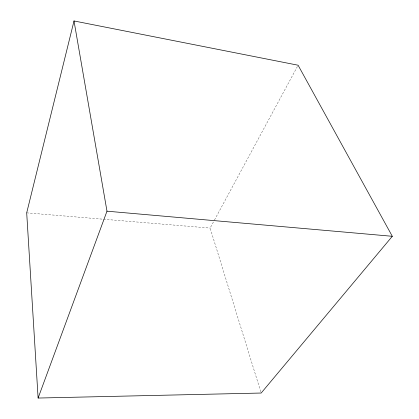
<?xml version="1.0" encoding="UTF-8"?>
<svg xmlns="http://www.w3.org/2000/svg" width="419" height="419" viewBox="0 0 419 419"><rect width="100%" height="100%" fill="white"/><g stroke="black" fill="none" stroke-linecap="round" stroke-linejoin="round"><path stroke-width="0.31" stroke-dasharray="2.1 1.57" d="M260.78 391.786L210.129 228.088L214.167 220.604M214.481 220.027L297.474 66.375M26.696 212.852L210.129 228.088"/><path stroke-width="0.63" d="M74.011 20.95L26.696 212.852L38.108 398.05L261.168 393.032L392.304 236.3L298.098 65.223L74.011 20.95L106.986 211.186L38.108 398.05M106.986 211.186L392.304 236.3"/></g></svg>
